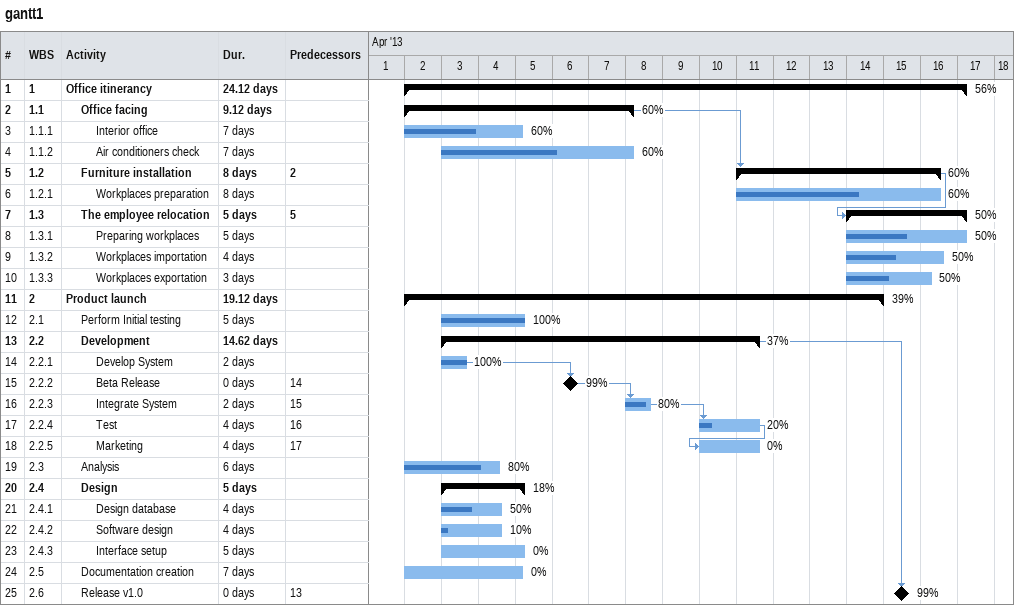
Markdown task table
gantt1

| ID | WBS | Task | Duration | Start | Finish | Predecessors | % complete |
|---|---|---|---|---|---|---|---|
| 1 | 1 | **Office itinerancy** | 24.12d | 2013-04-02 | 2013-04-17 |  | 56 |
| 2 | 1.1 | **Office facing** | 9.12d | 2013-04-02 | 2013-04-08 |  | 60 |
| 3 | 1.1.1 | Interior office | 7d | 2013-04-02 | 2013-04-05 |  | 60 |
| 4 | 1.1.2 | Air conditioners check | 7d | 2013-04-03 | 2013-04-08 |  | 60 |
| 5 | 1.2 | **Furniture installation** | 8d | 2013-04-11 | 2013-04-16 | 2 | 60 |
| 6 | 1.2.1 | Workplaces preparation | 8d | 2013-04-11 | 2013-04-16 |  | 60 |
| 7 | 1.3 | **The employee relocation** | 5d | 2013-04-14 | 2013-04-17 | 5 | 50 |
| 8 | 1.3.1 | Preparing workplaces | 5d | 2013-04-14 | 2013-04-17 |  | 50 |
| 9 | 1.3.2 | Workplaces importation | 4d | 2013-04-14 | 2013-04-16 |  | 50 |
| 10 | 1.3.3 | Workplaces exportation | 3d | 2013-04-14 | 2013-04-16 |  | 50 |
| 11 | 2 | **Product launch** | 19.12d | 2013-04-02 | 2013-04-15 |  | 39 |
| 12 | 2.1 | Perform Initial testing | 5d | 2013-04-03 | 2013-04-05 |  | 100 |
| 13 | 2.2 | **Development** | 14.62d | 2013-04-03 | 2013-04-11 |  | 37 |
| 14 | 2.2.1 | Develop System | 2d | 2013-04-03 | 2013-04-03 |  | 100 |
| 15 | 2.2.2 | Beta Release | 0d | 2013-04-06 | 2013-04-06 | 14 | 99 |
| 16 | 2.2.3 | Integrate System | 2d | 2013-04-08 | 2013-04-08 | 15 | 80 |
| 17 | 2.2.4 | Test | 4d | 2013-04-10 | 2013-04-11 | 16 | 20 |
| 18 | 2.2.5 | Marketing | 4d | 2013-04-10 | 2013-04-11 | 17 | 0 |
| 19 | 2.3 | Analysis | 6d | 2013-04-02 | 2013-04-04 |  | 80 |
| 20 | 2.4 | **Design** | 5d | 2013-04-03 | 2013-04-05 |  | 18 |
| 21 | 2.4.1 | Design database | 4d | 2013-04-03 | 2013-04-04 |  | 50 |
| 22 | 2.4.2 | Software design | 4d | 2013-04-03 | 2013-04-04 |  | 10 |
| 23 | 2.4.3 | Interface setup | 5d | 2013-04-03 | 2013-04-05 |  | 0 |
| 24 | 2.5 | Documentation creation | 7d | 2013-04-02 | 2013-04-05 |  | 0 |
| 25 | 2.6 | Release v1.0 | 0d | 2013-04-15 | 2013-04-15 | 13 | 99 |
